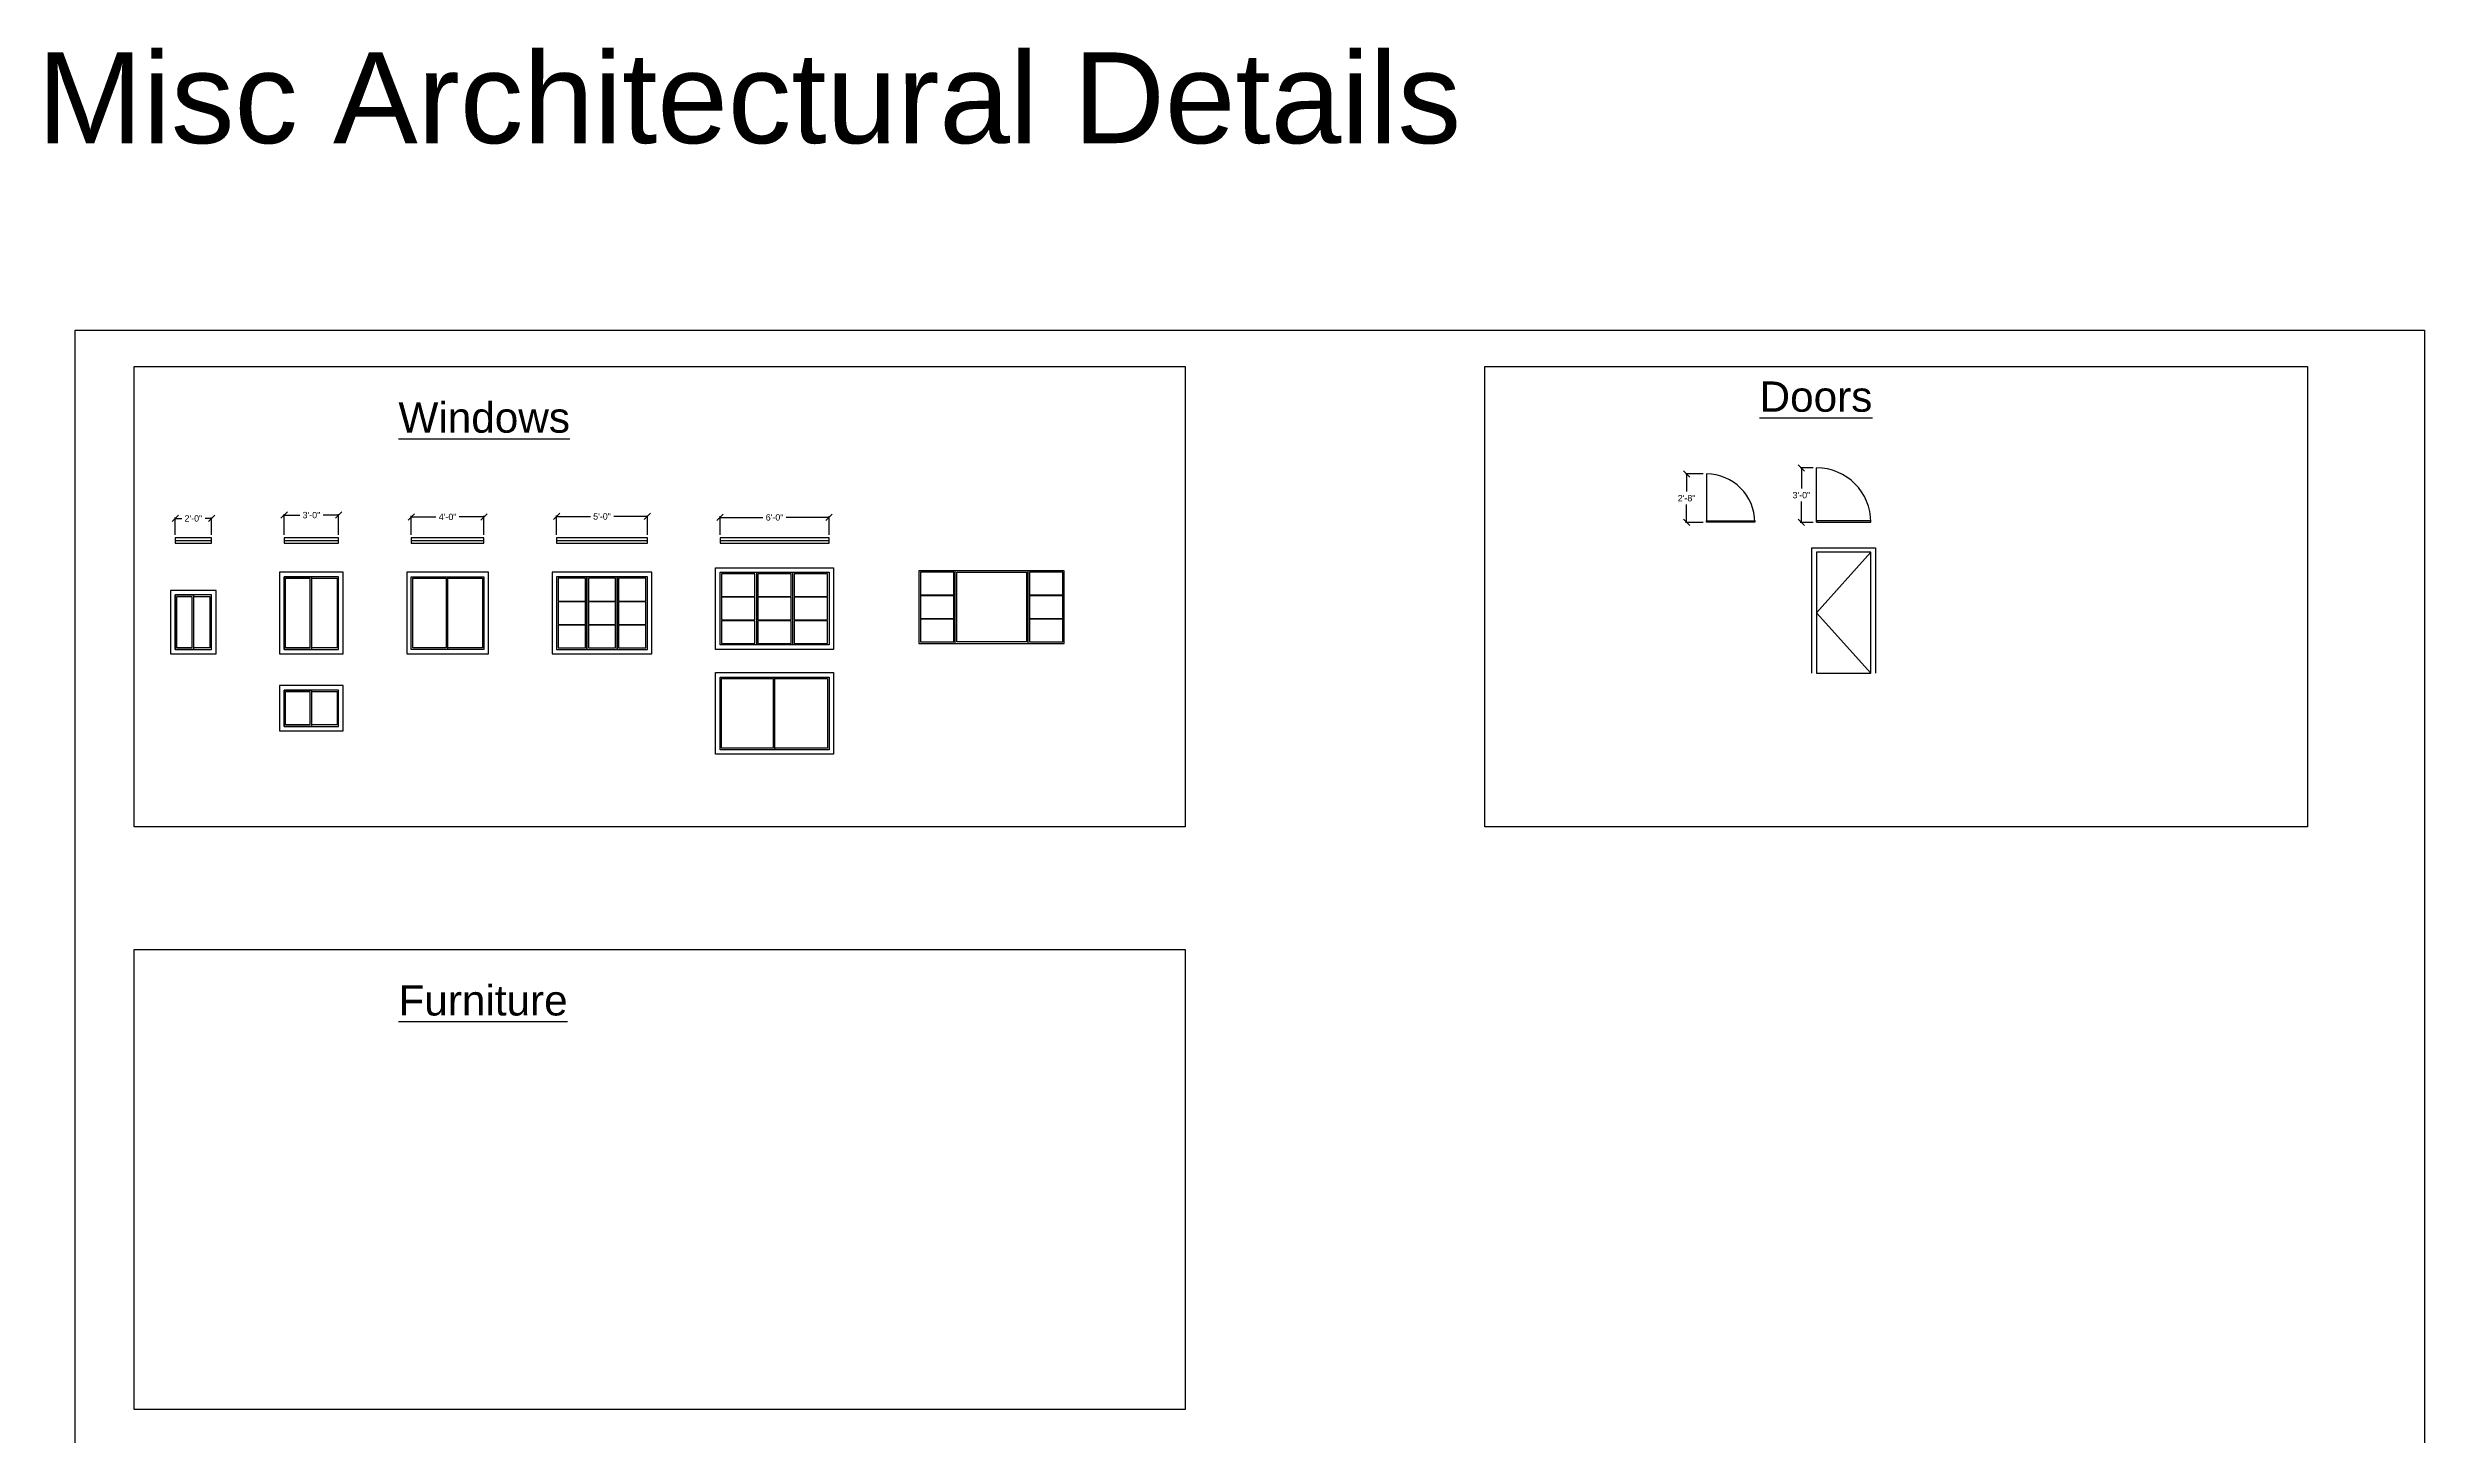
# Model space of a CAD drawing. Header units: inches. Extents: x -3572 to 2430, y -1517 to 3072.
# Drawn here: x 17 to 1587, y 2155 to 3072 of the extents above; entities that cross this region are included whole.
import ezdxf

# ---------------------------------------------------------------- set-up
doc = ezdxf.new("R2010")
doc.units = ezdxf.units.IN
doc.header["$MEASUREMENT"] = 0
doc.layers.add('F.P. - Doors & Windows', color=1, linetype='Continuous')
doc.styles.get("Standard").update_dxf_attribs({"font": 'arial.ttf'})
doc.dimstyles.get("Standard").update_dxf_attribs({"dimscale": 0.7, "dimtxt": 6, "dimasz": 6, "dimexe": 1, "dimexo": 3, "dimgap": 3, "dimtad": 0, "dimtih": 1, "dimtoh": 1, "dimdec": 4, "dimzin": 1, "dimdsep": 46, "dimlunit": 4, "dimtxsty": 'Standard', "dimblk": 'OBLIQUE', "dimcen": 0.09, "dimadec": 0, "dimazin": 0, "dimtfac": 1, "dimtdec": 4, "dimtofl": 0, "dimtmove": 0, "dimatfit": 3, "dimfxl": 1, "dimtolj": 1, "dimtzin": 0, "dimarcsym": 0})

# ---------------------------------------------------------------- blocks, each defined once
blk = doc.blocks.new('_Oblique')
at = {"color": 0, "linetype": 'ByBlock', "lineweight": -2}
blk.add_line((-0.5, -0.5), (0.5, 0.5), dxfattribs=at)
blk = doc.blocks.new('*D111')
at = {"layer": 'Defpoints', "color": 0, "transparency": 16777216}
for p in [(1113, 2790.6), (1099.9, 2758.6), (1113, 2758.6)]:
    blk.add_point(p, dxfattribs=at)
at = {"layer": 'F.P. - Doors & Windows', "color": 0, "lineweight": -2, "transparency": 16777216}
for p, q in [((1110.9, 2790.6), (1099.2, 2790.6)), ((1099.9, 2790.6), (1099.9, 2778.9)), ((1099.9, 2758.6), (1099.9, 2770.4)), ((1110.9, 2758.6), (1099.2, 2758.6))]:
    blk.add_line(p, q, dxfattribs=at)
at = {"layer": 'F.P. - Doors & Windows', "color": 0, "lineweight": -2, "transparency": 16777216, "xscale": 4.199999999999999, "yscale": 4.199999999999999, "zscale": 4.199999999999999}
for p, rotation in [((1099.9, 2790.6), 90), ((1099.9, 2758.6), 270)]:
    blk.add_blockref('_Oblique', p, dxfattribs=dict(at, rotation=rotation))
at = {"layer": 'F.P. - Doors & Windows', "color": 0, "transparency": 16777216, "insert": (1099.9, 2774.6), "char_height": 4.2, "attachment_point": 5}
blk.add_mtext('\\A1;2\'-8"', dxfattribs=at)
blk = doc.blocks.new('*D112')
at = {"layer": 'Defpoints', "color": 0, "transparency": 16777216}
for p in [(1185.7, 2794.6), (1175.7, 2758.6), (1185.7, 2758.6)]:
    blk.add_point(p, dxfattribs=at)
at = {"layer": 'F.P. - Doors & Windows', "color": 0, "lineweight": -2, "transparency": 16777216}
for p, q in [((1183.6, 2794.6), (1175, 2794.6)), ((1175.7, 2794.6), (1175.7, 2780.9)), ((1175.7, 2758.6), (1175.7, 2772.4)), ((1183.6, 2758.6), (1175, 2758.6))]:
    blk.add_line(p, q, dxfattribs=at)
at = {"layer": 'F.P. - Doors & Windows', "color": 0, "lineweight": -2, "transparency": 16777216, "xscale": 4.199999999999999, "yscale": 4.199999999999999, "zscale": 4.199999999999999}
for p, rotation in [((1175.7, 2794.6), 90), ((1175.7, 2758.6), 270)]:
    blk.add_blockref('_Oblique', p, dxfattribs=dict(at, rotation=rotation))
at = {"layer": 'F.P. - Doors & Windows', "color": 0, "transparency": 16777216, "insert": (1175.7, 2776.6), "char_height": 4.2, "attachment_point": 5}
blk.add_mtext('\\A1;3\'-0"', dxfattribs=at)
blk = doc.blocks.new('*D113')
at = {"layer": 'Defpoints', "color": 0, "transparency": 16777216}
for p in [(173.3, 2748.3), (209.3, 2763.4), (209.3, 2748.3)]:
    blk.add_point(p, dxfattribs=at)
at = {"layer": 'F.P. - Doors & Windows', "color": 0, "lineweight": -2, "transparency": 16777216}
for p, q in [((173.3, 2750.4), (173.3, 2764.1)), ((209.3, 2750.4), (209.3, 2764.1)), ((173.3, 2763.4), (183.6, 2763.4)), ((209.3, 2763.4), (199, 2763.4))]:
    blk.add_line(p, q, dxfattribs=at)
at = {"layer": 'F.P. - Doors & Windows', "color": 0, "lineweight": -2, "transparency": 16777216, "xscale": 4.199999999999999, "yscale": 4.199999999999999, "zscale": 4.199999999999999, "rotation": 180}
blk.add_blockref('_Oblique', (173.3, 2763.4), dxfattribs=at)
at = {"layer": 'F.P. - Doors & Windows', "color": 0, "lineweight": -2, "transparency": 16777216, "xscale": 4.199999999999999, "yscale": 4.199999999999999, "zscale": 4.199999999999999}
blk.add_blockref('_Oblique', (209.3, 2763.4), dxfattribs=at)
at = {"layer": 'F.P. - Doors & Windows', "color": 0, "transparency": 16777216, "insert": (191.3, 2763.4), "char_height": 4.2, "attachment_point": 5}
blk.add_mtext('\\A1;3\'-0"', dxfattribs=at)
blk = doc.blocks.new('*D114')
at = {"layer": 'Defpoints', "color": 0, "transparency": 16777216}
for p in [(101.3, 2748.3), (125.3, 2761.2), (125.3, 2748.3)]:
    blk.add_point(p, dxfattribs=at)
at = {"layer": 'F.P. - Doors & Windows', "color": 0, "lineweight": -2, "transparency": 16777216}
for p, q in [((101.3, 2750.4), (101.3, 2761.9)), ((101.3, 2761.2), (105.6, 2761.2)), ((125.3, 2761.2), (121, 2761.2)), ((125.3, 2750.4), (125.3, 2761.9))]:
    blk.add_line(p, q, dxfattribs=at)
at = {"layer": 'F.P. - Doors & Windows', "color": 0, "lineweight": -2, "transparency": 16777216, "xscale": 4.199999999999999, "yscale": 4.199999999999999, "zscale": 4.199999999999999, "rotation": 180}
blk.add_blockref('_Oblique', (101.3, 2761.2), dxfattribs=at)
at = {"layer": 'F.P. - Doors & Windows', "color": 0, "lineweight": -2, "transparency": 16777216, "xscale": 4.199999999999999, "yscale": 4.199999999999999, "zscale": 4.199999999999999}
blk.add_blockref('_Oblique', (125.3, 2761.2), dxfattribs=at)
at = {"layer": 'F.P. - Doors & Windows', "color": 0, "transparency": 16777216, "insert": (113.3, 2761.2), "char_height": 4.2, "attachment_point": 5}
blk.add_mtext('\\A1;2\'-0"', dxfattribs=at)
blk = doc.blocks.new('*D115')
at = {"layer": 'Defpoints', "color": 0, "transparency": 16777216}
for p in [(257.3, 2748.3), (305.3, 2762.2), (305.3, 2748.3)]:
    blk.add_point(p, dxfattribs=at)
at = {"layer": 'F.P. - Doors & Windows', "color": 0, "lineweight": -2, "transparency": 16777216}
for p, q in [((257.3, 2750.4), (257.3, 2762.9)), ((257.3, 2762.2), (273.5, 2762.2)), ((305.3, 2762.2), (289, 2762.2)), ((305.3, 2750.4), (305.3, 2762.9))]:
    blk.add_line(p, q, dxfattribs=at)
at = {"layer": 'F.P. - Doors & Windows', "color": 0, "lineweight": -2, "transparency": 16777216, "xscale": 4.199999999999999, "yscale": 4.199999999999999, "zscale": 4.199999999999999, "rotation": 180}
blk.add_blockref('_Oblique', (257.3, 2762.2), dxfattribs=at)
at = {"layer": 'F.P. - Doors & Windows', "color": 0, "lineweight": -2, "transparency": 16777216, "xscale": 4.199999999999999, "yscale": 4.199999999999999, "zscale": 4.199999999999999}
blk.add_blockref('_Oblique', (305.3, 2762.2), dxfattribs=at)
at = {"layer": 'F.P. - Doors & Windows', "color": 0, "transparency": 16777216, "insert": (281.3, 2762.2), "char_height": 4.2, "attachment_point": 5}
blk.add_mtext('\\A1;4\'-0"', dxfattribs=at)
blk = doc.blocks.new('*D116')
at = {"layer": 'Defpoints', "color": 0, "transparency": 16777216}
for p in [(353.3, 2748.3), (413.3, 2762.5), (413.3, 2748.3)]:
    blk.add_point(p, dxfattribs=at)
at = {"layer": 'F.P. - Doors & Windows', "color": 0, "lineweight": -2, "transparency": 16777216}
for p, q in [((353.3, 2750.4), (353.3, 2763.2)), ((353.3, 2762.5), (375.6, 2762.5)), ((413.3, 2762.5), (391, 2762.5)), ((413.3, 2750.4), (413.3, 2763.2))]:
    blk.add_line(p, q, dxfattribs=at)
at = {"layer": 'F.P. - Doors & Windows', "color": 0, "lineweight": -2, "transparency": 16777216, "xscale": 4.199999999999999, "yscale": 4.199999999999999, "zscale": 4.199999999999999, "rotation": 180}
blk.add_blockref('_Oblique', (353.3, 2762.5), dxfattribs=at)
at = {"layer": 'F.P. - Doors & Windows', "color": 0, "lineweight": -2, "transparency": 16777216, "xscale": 4.199999999999999, "yscale": 4.199999999999999, "zscale": 4.199999999999999}
blk.add_blockref('_Oblique', (413.3, 2762.5), dxfattribs=at)
at = {"layer": 'F.P. - Doors & Windows', "color": 0, "transparency": 16777216, "insert": (383.3, 2762.5), "char_height": 4.2, "attachment_point": 5}
blk.add_mtext('\\A1;5\'-0"', dxfattribs=at)
blk = doc.blocks.new('*D117')
at = {"layer": 'Defpoints', "color": 0, "transparency": 16777216}
for p in [(461.3, 2748.3), (533.3, 2761.9), (533.3, 2748.3)]:
    blk.add_point(p, dxfattribs=at)
at = {"layer": 'F.P. - Doors & Windows', "color": 0, "lineweight": -2, "transparency": 16777216}
for p, q in [((461.3, 2750.4), (461.3, 2762.6)), ((461.3, 2761.9), (489.6, 2761.9)), ((533.3, 2761.9), (505, 2761.9)), ((533.3, 2750.4), (533.3, 2762.6))]:
    blk.add_line(p, q, dxfattribs=at)
at = {"layer": 'F.P. - Doors & Windows', "color": 0, "lineweight": -2, "transparency": 16777216, "xscale": 4.199999999999999, "yscale": 4.199999999999999, "zscale": 4.199999999999999, "rotation": 180}
blk.add_blockref('_Oblique', (461.3, 2761.9), dxfattribs=at)
at = {"layer": 'F.P. - Doors & Windows', "color": 0, "lineweight": -2, "transparency": 16777216, "xscale": 4.199999999999999, "yscale": 4.199999999999999, "zscale": 4.199999999999999}
blk.add_blockref('_Oblique', (533.3, 2761.9), dxfattribs=at)
at = {"layer": 'F.P. - Doors & Windows', "color": 0, "transparency": 16777216, "insert": (497.3, 2761.9), "char_height": 4.2, "attachment_point": 5}
blk.add_mtext('\\A1;6\'-0"', dxfattribs=at)

msp = doc.modelspace()

# ---------------------------------------------------------------- linework, layer by layer
for p, q in [((1221.66747, 2738.89292), (1185.66747, 2698.89292)), ((485.28292, 2725.64357), (485.28292, 2677.64357)), ((509.28292, 2677.64357), (509.28292, 2725.64357)), ((1185.66747, 2698.89292), (1221.66747, 2658.89292)), ((536.28292, 2659.42157), (536.28292, 2656.42157))]:
    msp.add_line(p, q)
for points in [[(35.18615, 2885.67098), (1587.37257, 2885.67098), (1587.37257, 1885.16275), (35.18615, 1885.16275)], [(74.2845, 2861.57072), (768.52512, 2861.57072), (768.52512, 2557.52426), (74.2845, 2557.52426)], [(966.45754, 2861.57072), (1510.0332, 2861.57072), (1510.0332, 2557.52426), (966.45754, 2557.52426)], [(1185.66747, 2658.89292), (1221.66747, 2658.89292), (1221.66747, 2738.89292), (1185.66747, 2738.89292)], [(170.28292, 2671.64357), (212.28292, 2671.64357), (212.28292, 2725.64357), (170.28292, 2725.64357)], [(173.28292, 2674.64357), (209.28292, 2674.64357), (209.28292, 2722.64357), (173.28292, 2722.64357)], [(173.28292, 2722.64357), (191.28292, 2722.64357), (191.28292, 2674.64357), (173.28292, 2674.64357)], [(174.28292, 2721.64357), (190.28292, 2721.64357), (190.28292, 2675.64357), (174.28292, 2675.64357)], [(254.28292, 2671.64357), (308.28292, 2671.64357), (308.28292, 2725.64357), (254.28292, 2725.64357)], [(258.28292, 2721.64357), (280.28292, 2721.64357), (280.28292, 2675.64357), (258.28292, 2675.64357)], [(350.28292, 2671.64357), (416.28292, 2671.64357), (416.28292, 2725.64357), (350.28292, 2725.64357)], [(353.28292, 2674.64357), (413.28292, 2674.64357), (413.28292, 2722.64357), (353.28292, 2722.64357)], [(353.28292, 2722.64357), (353.28292, 2674.64357), (373.28292, 2674.64357), (373.28292, 2722.64357)], [(372.28292, 2706.64357), (372.28292, 2721.64357), (354.28292, 2721.64357), (354.28292, 2706.64357)], [(373.28292, 2722.64357), (373.28292, 2674.64357), (393.28292, 2674.64357), (393.28292, 2722.64357)], [(392.28292, 2706.64357), (392.28292, 2721.64357), (374.28292, 2721.64357), (374.28292, 2706.64357)], [(393.28292, 2722.64357), (393.28292, 2674.64357), (413.28292, 2674.64357), (413.28292, 2722.64357)], [(412.28292, 2706.64357), (412.28292, 2721.64357), (394.28292, 2721.64357), (394.28292, 2706.64357)], [(458.28292, 2728.64357), (536.28292, 2728.64357), (536.28292, 2674.64357), (458.28292, 2674.64357)], [(461.28292, 2725.64357), (533.28292, 2725.64357), (533.28292, 2677.64357), (461.28292, 2677.64357)], [(484.28292, 2709.64357), (484.28292, 2724.64357), (462.28292, 2724.64357), (462.28292, 2709.64357)], [(508.28292, 2709.64357), (508.28292, 2724.64357), (486.28292, 2724.64357), (486.28292, 2709.64357)], [(532.28292, 2709.64357), (532.28292, 2724.64357), (510.28292, 2724.64357), (510.28292, 2709.64357)], [(688.66834, 2678.64357), (688.66834, 2726.64357), (592.66834, 2726.64357), (592.66834, 2678.64357)], [(592.66834, 2726.64357), (592.66834, 2678.64357), (616.66834, 2678.64357), (616.66834, 2726.64357)], [(593.66834, 2679.64357), (615.66834, 2679.64357), (615.66834, 2725.64357), (593.66834, 2725.64357)], [(615.66834, 2710.64357), (615.66834, 2725.64357), (593.66834, 2725.64357), (593.66834, 2710.64357)], [(617.66834, 2679.64357), (617.66834, 2725.64357), (663.66834, 2725.64357), (663.66834, 2679.64357)], [(664.66834, 2726.64357), (664.66834, 2678.64357), (688.66834, 2678.64357), (688.66834, 2726.64357)], [(665.66834, 2679.64357), (687.66834, 2679.64357), (687.66834, 2725.64357), (665.66834, 2725.64357)], [(687.66834, 2710.64357), (687.66834, 2725.64357), (665.66834, 2725.64357), (665.66834, 2710.64357)], [(98.28292, 2671.64357), (128.28292, 2671.64357), (128.28292, 2713.64357), (98.28292, 2713.64357)], [(102.28292, 2709.64357), (112.28292, 2709.64357), (112.28292, 2675.64357), (102.28292, 2675.64357)], [(354.28292, 2691.14357), (372.28292, 2691.14357), (372.28292, 2706.14357), (354.28292, 2706.14357)], [(374.28292, 2691.14357), (392.28292, 2691.14357), (392.28292, 2706.14357), (374.28292, 2706.14357)], [(394.28292, 2691.14357), (412.28292, 2691.14357), (412.28292, 2706.14357), (394.28292, 2706.14357)], [(462.28292, 2694.14357), (484.28292, 2694.14357), (484.28292, 2709.14357), (462.28292, 2709.14357)], [(486.28292, 2694.14357), (508.28292, 2694.14357), (508.28292, 2709.14357), (486.28292, 2709.14357)], [(510.28292, 2694.14357), (532.28292, 2694.14357), (532.28292, 2709.14357), (510.28292, 2709.14357)], [(593.66834, 2695.14357), (615.66834, 2695.14357), (615.66834, 2710.14357), (593.66834, 2710.14357)], [(665.66834, 2695.14357), (687.66834, 2695.14357), (687.66834, 2710.14357), (665.66834, 2710.14357)], [(354.28292, 2675.64357), (372.28292, 2675.64357), (372.28292, 2690.64357), (354.28292, 2690.64357)], [(374.28292, 2675.64357), (392.28292, 2675.64357), (392.28292, 2690.64357), (374.28292, 2690.64357)], [(394.28292, 2675.64357), (412.28292, 2675.64357), (412.28292, 2690.64357), (394.28292, 2690.64357)], [(462.28292, 2678.64357), (484.28292, 2678.64357), (484.28292, 2693.64357), (462.28292, 2693.64357)], [(486.28292, 2678.64357), (508.28292, 2678.64357), (508.28292, 2693.64357), (486.28292, 2693.64357)], [(510.28292, 2678.64357), (532.28292, 2678.64357), (532.28292, 2693.64357), (510.28292, 2693.64357)], [(593.66834, 2679.64357), (615.66834, 2679.64357), (615.66834, 2694.64357), (593.66834, 2694.64357)], [(665.66834, 2679.64357), (687.66834, 2679.64357), (687.66834, 2694.64357), (665.66834, 2694.64357)], [(458.28292, 2659.42157), (536.28292, 2659.42157), (536.28292, 2605.42157), (458.28292, 2605.42157)], [(461.28292, 2656.42157), (497.28292, 2656.42157), (497.28292, 2608.42157), (461.28292, 2608.42157)], [(462.28292, 2655.42157), (496.28292, 2655.42157), (496.28292, 2609.42157), (462.28292, 2609.42157)], [(170.28292, 2620.78027), (212.28292, 2620.78027), (212.28292, 2650.78027), (170.28292, 2650.78027)], [(173.28292, 2623.78027), (209.28292, 2623.78027), (209.28292, 2647.78027), (173.28292, 2647.78027)], [(173.28292, 2647.78027), (191.28292, 2647.78027), (191.28292, 2623.78027), (173.28292, 2623.78027)], [(174.28292, 2646.78027), (190.28292, 2646.78027), (190.28292, 2624.78027), (174.28292, 2624.78027)], [(74.2845, 2476.47918), (768.52512, 2476.47918), (768.52512, 2172.43273), (74.2845, 2172.43273)]]:
    msp.add_lwpolyline(points, close=True)
for points in [[(1182.66747, 2658.89292), (1182.66747, 2741.89292), (1224.66747, 2741.89292), (1224.66747, 2658.89292)], [(191.28292, 2721.64357), (208.28292, 2721.64357), (208.28292, 2675.64357), (191.28292, 2675.64357)], [(257.28292, 2722.64357), (281.28292, 2722.64357), (281.28292, 2674.64357), (257.28292, 2674.64357), (257.28292, 2722.64357)], [(281.28292, 2722.64357), (305.28292, 2722.64357), (305.28292, 2674.64357), (281.28292, 2674.64357)], [(281.28292, 2721.64357), (304.28292, 2721.64357), (304.28292, 2675.64357), (281.28292, 2675.64357)], [(101.28292, 2674.64357), (125.28292, 2674.64357), (125.28292, 2710.64357), (101.28292, 2710.64357), (101.28292, 2674.64357)], [(101.28292, 2710.64357), (113.28292, 2710.64357), (113.28292, 2674.64357), (101.28292, 2674.64357), (101.28292, 2710.64357)], [(113.28292, 2709.64357), (124.28292, 2709.64357), (124.28292, 2675.64357), (113.28292, 2675.64357)], [(497.28292, 2656.42157), (533.28292, 2656.42157), (533.28292, 2608.42157), (497.28292, 2608.42157)], [(497.28292, 2655.42157), (532.28292, 2655.42157), (532.28292, 2609.42157), (497.28292, 2609.42157)], [(191.28292, 2646.78027), (208.28292, 2646.78027), (208.28292, 2624.78027), (191.28292, 2624.78027)]]:
    msp.add_lwpolyline(points)
at = {"layer": 'F.P. - Doors & Windows'}
for p, q in [((1112.96042, 2790.64691), (1112.96042, 2758.64691)), ((1185.66747, 2758.64691), (1185.66747, 2794.64691)), ((101.28292, 2746.55988), (125.28292, 2746.55988)), ((173.28292, 2746.55988), (209.28292, 2746.55988)), ((257.28292, 2746.55988), (305.28292, 2746.55988)), ((353.28292, 2746.55988), (413.28292, 2746.55988)), ((461.28292, 2746.55988), (533.28292, 2746.55988))]:
    msp.add_line(p, q, dxfattribs=at)
for points in [[(101.28292, 2744.80988), (125.28292, 2744.80988), (125.28292, 2748.30988), (101.28292, 2748.30988)], [(173.28292, 2744.80988), (209.28292, 2744.80988), (209.28292, 2748.30988), (173.28292, 2748.30988)], [(257.28292, 2744.80988), (305.28292, 2744.80988), (305.28292, 2748.30988), (257.28292, 2748.30988)], [(353.28292, 2744.80988), (413.28292, 2744.80988), (413.28292, 2748.30988), (353.28292, 2748.30988)], [(461.28292, 2744.80988), (533.28292, 2744.80988), (533.28292, 2748.30988), (461.28292, 2748.30988)], [(1185.66747, 2758.64691), (1221.66747, 2758.64691), (1221.66747, 2759.64691), (1185.66747, 2759.64691)]]:
    msp.add_lwpolyline(points, close=True, dxfattribs=at)
msp.add_lwpolyline([(1144.96042, 2758.64691), (1112.96042, 2758.64691), (1112.96042, 2759.64691), (1144.96042, 2759.64691), (1144.96042, 2758.64691)], dxfattribs=at)
for centre, radius in [((1112.96042, 2758.64691), 32), ((1185.66747, 2758.64691), 36)]:
    msp.add_arc(centre, radius, 0, 90, dxfattribs=at)

# ---------------------------------------------------------------- texts
at = {"color": 3, "insert": (10.07906, 3069.1646), "char_height": 60, "attachment_point": 1}
msp.add_mtext_dynamic_manual_height_columns('{\\C256;Misc Architectural Details}', width=2572.0309593, gutter_width=1, heights=[0], dxfattribs=at)
at = {"char_height": 20, "attachment_point": 1}
for s, insert in [('{\\LDoors}', (1148.08207, 2851.71373)), ('{\\LWindows}', (248.8056, 2837.87669)), ('{\\LFurniture}', (248.8056, 2452.78516))]:
    msp.add_mtext_dynamic_manual_height_columns(s, width=233.6213864, gutter_width=1, heights=[0], dxfattribs=dict(at, insert=insert))

# ---------------------------------------------------------------- dimensions: what is measured, and where the dimension line sits
at = {"layer": 'F.P. - Doors & Windows'}
dim = msp.add_linear_dim(base=(1175.70525, 2758.64691), p1=(1185.66747, 2794.64691), p2=(1185.66747, 2758.64691), angle=90, dimstyle='Standard', dxfattribs=at)
dim.commit()
dim.dimension.update_dxf_attribs({"geometry": '*D112', "text_midpoint": (1175.70525, 2776.64691), "dimtype": 160})
dim = msp.add_linear_dim(base=(1099.8527, 2758.64691), p1=(1112.96042, 2790.64691), p2=(1112.96042, 2758.64691), angle=90, dimstyle='Standard', dxfattribs=at)
dim.commit()
dim.dimension.update_dxf_attribs({"geometry": '*D111', "text_midpoint": (1099.8527, 2774.64691)})
for base, p1, p2, picture, middle in [((209.28292, 2763.44489), (173.28292, 2748.30988), (209.28292, 2748.30988), '*D113', (191.28292, 2763.44489)), ((305.28292, 2762.23279), (257.28292, 2748.30988), (305.28292, 2748.30988), '*D115', (281.28292, 2762.23279)), ((413.28292, 2762.46383), (353.28292, 2748.30988), (413.28292, 2748.30988), '*D116', (383.28292, 2762.46383)), ((533.28292, 2761.93444), (461.28292, 2748.30988), (533.28292, 2748.30988), '*D117', (497.28292, 2761.93444)), ((125.28292, 2761.15515), (101.28292, 2748.30988), (125.28292, 2748.30988), '*D114', (113.28292, 2761.15515))]:
    dim = msp.add_linear_dim(base=base, p1=p1, p2=p2, dimstyle='Standard', dxfattribs=at)
    dim.commit()
    dim.dimension.update_dxf_attribs({"geometry": picture, "text_midpoint": middle})

doc.saveas('drawing.dxf')
